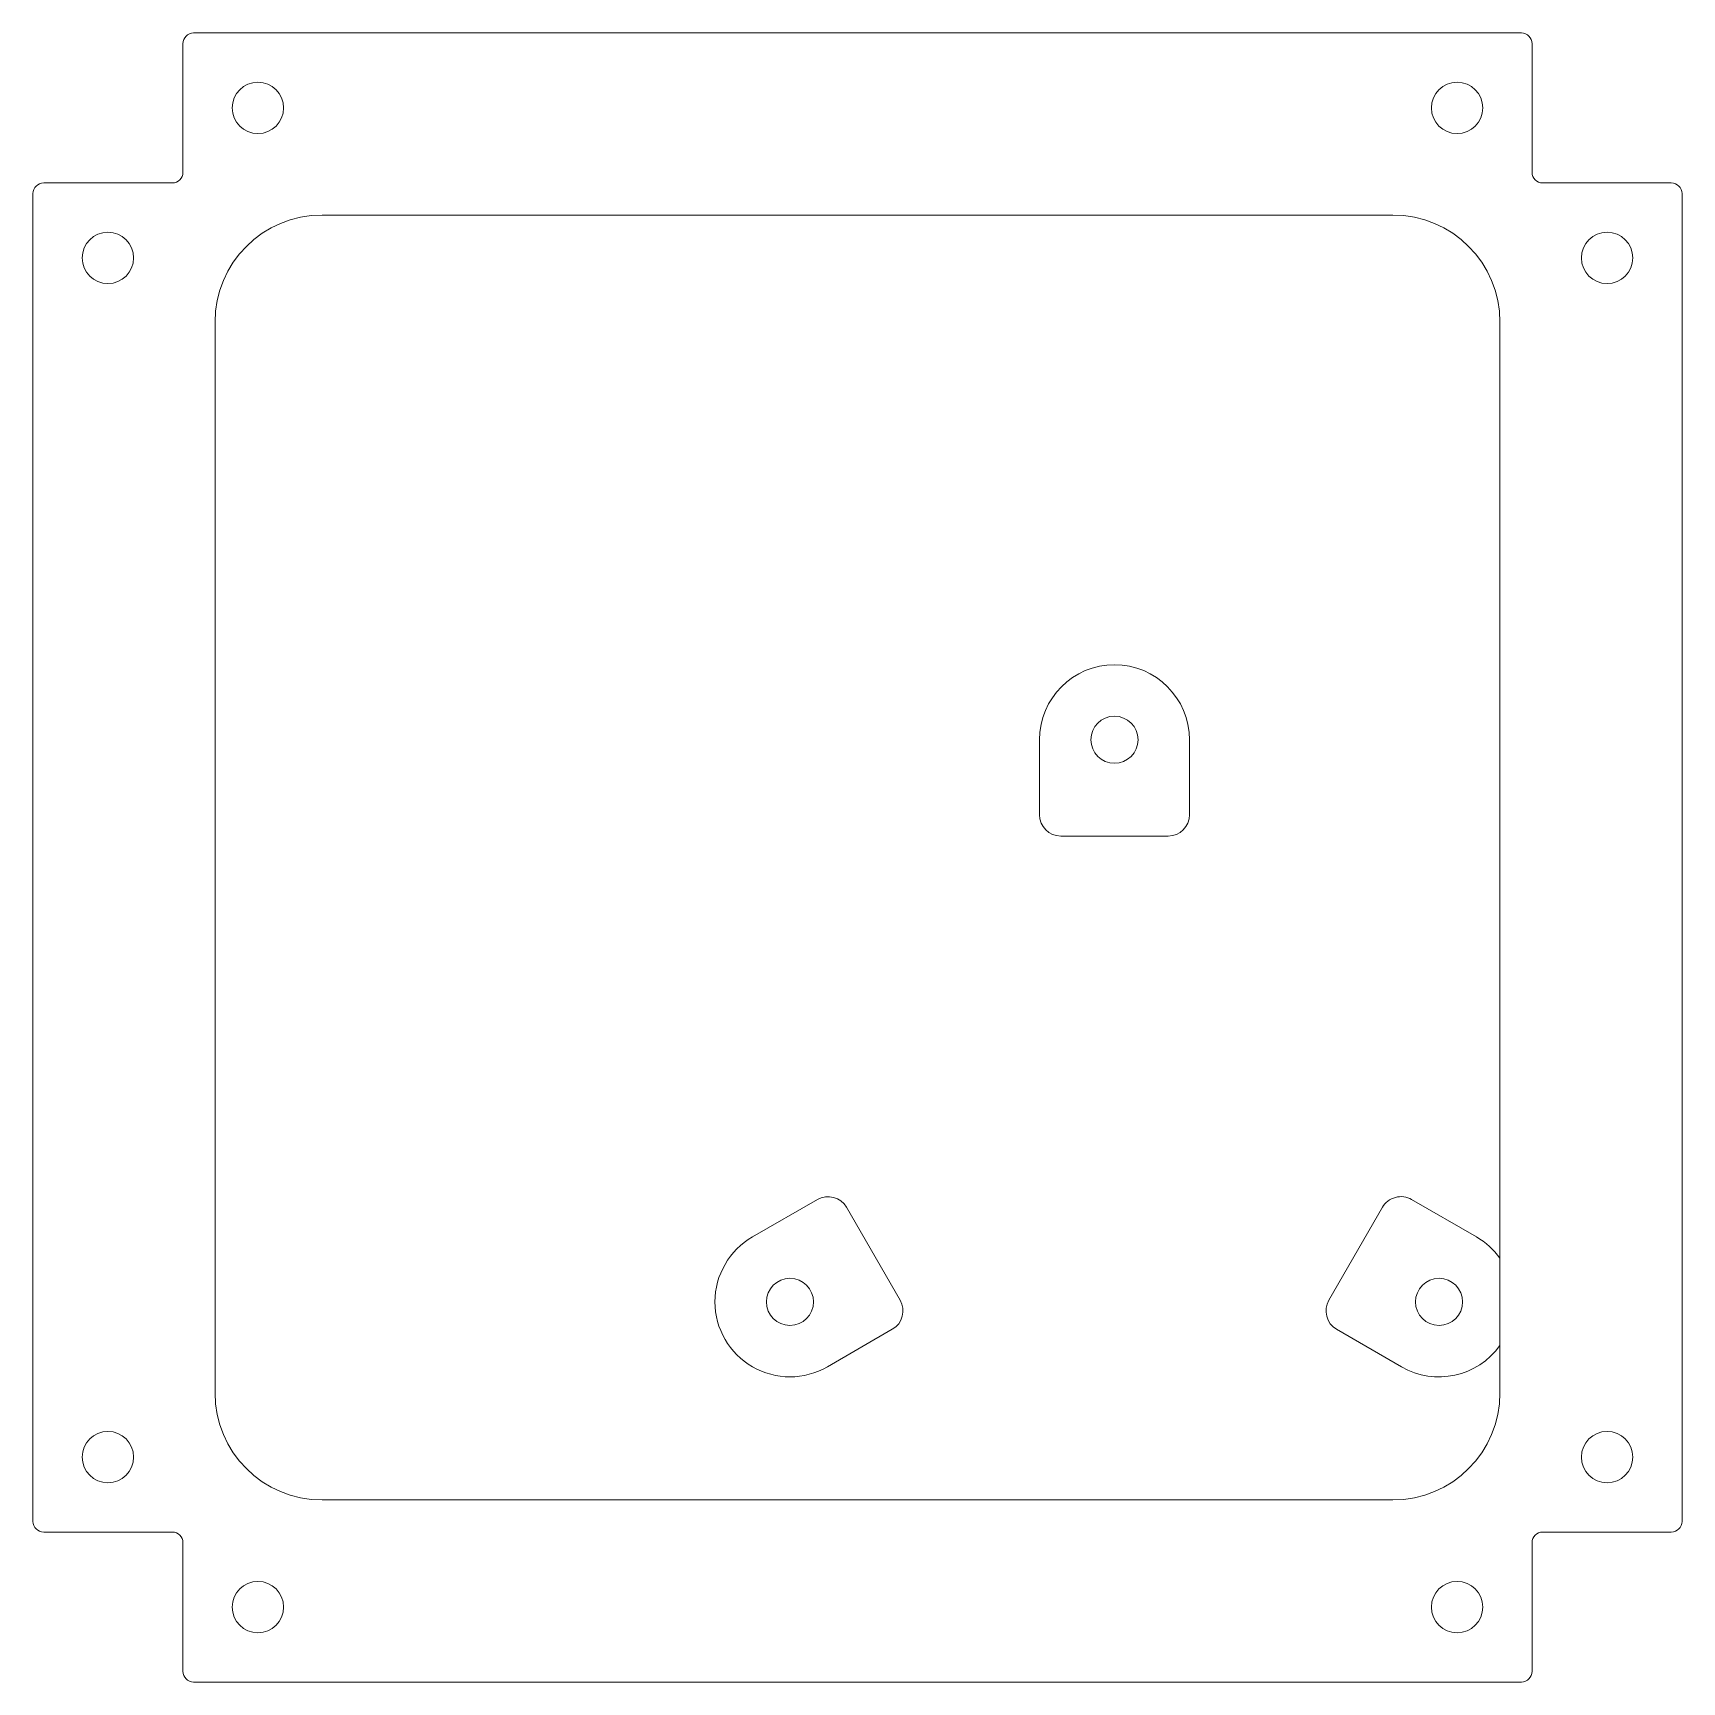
# Model space of a CAD drawing. Header units: millimetres. Extents: x -38.5 to 38.5, y -38.5 to 38.5.
import ezdxf

# ---------------------------------------------------------------- set-up
doc = ezdxf.new("R2010")
doc.units = ezdxf.units.MM

msp = doc.modelspace()

# ---------------------------------------------------------------- linework, layer by layer
at = {"color": 7, "linetype": 'Continuous', "lineweight": 15}
for p, q in [((-31.5, 38), (-31.5, 32)), ((31, 38.5), (-31, 38.5)), ((31.5, 32), (31.5, 38)), ((-38.5, 31), (-38.5, -31)), ((-32, 31.5), (-38, 31.5)), ((38, 31.5), (32, 31.5)), ((38.5, -31), (38.5, 31)), ((25, 30), (-25, 30)), ((-30, 25), (-30, -25)), ((30, -25), (30, 25)), ((8.5, 5.5), (8.5, 2)), ((15.5, 2), (15.5, 5.5)), ((9.5, 1), (14.5, 1)), ((-1.874, -15.969), (-4.905, -17.719)), ((28.905, -17.719), (25.874, -15.969)), ((1.992, -20.665), (-0.508, -16.335)), ((24.508, -16.335), (22.008, -20.665)), ((-1.405, -23.781), (1.626, -22.031)), ((22.374, -22.031), (25.405, -23.781)), ((-25, -30), (25, -30)), ((-38, -31.5), (-32, -31.5)), ((32, -31.5), (38, -31.5)), ((-31.5, -32), (-31.5, -38)), ((31.5, -38), (31.5, -32)), ((-31, -38.5), (31, -38.5))]:
    msp.add_line(p, q, dxfattribs=at)
for centre, radius in [((-28, 35), 1.2), ((28, 35), 1.2), ((-35, 28), 1.2), ((35, 28), 1.2), ((12, 5.5), 1.1), ((-3.155, -20.75), 1.1), ((27.155, -20.75), 1.1), ((-35, -28), 1.2), ((35, -28), 1.2), ((-28, -35), 1.2), ((28, -35), 1.2)]:
    msp.add_circle(centre, radius, dxfattribs=at)
for centre, radius, start, end in [((-31, 38), 0.5, 90, 180), ((31, 38), 0.5, 0, 90), ((-32, 32), 0.5, 270, 0), ((32, 32), 0.5, 180, 270), ((-38, 31), 0.5, 90, 180), ((38, 31), 0.5, 0, 90), ((-25, 25), 5, 90, 180), ((25, 25), 5, 0, 90), ((12, 5.5), 3.5, 0, 180), ((9.5, 2), 1, 180, 270), ((14.5, 2), 1, 270, 0), ((-1.374, -16.835), 1, 30, 120), ((25.374, -16.835), 1, 60, 150), ((-3.155, -20.75), 3.5, 120, 300), ((27.155, -20.75), 3.5, 35.63646, 60), ((1.126, -21.165), 1, 300, 30), ((22.874, -21.165), 1, 150, 240), ((27.155, -20.75), 3.5, 240, 324.36354), ((-25, -25), 5, 180, 270), ((25, -25), 5, 270, 0), ((-38, -31), 0.5, 180, 270), ((-32, -32), 0.5, 0, 90), ((32, -32), 0.5, 90, 180), ((38, -31), 0.5, 270, 0), ((-31, -38), 0.5, 180, 270), ((31, -38), 0.5, 270, 0)]:
    msp.add_arc(centre, radius, start, end, dxfattribs=at)

doc.saveas('drawing.dxf')
